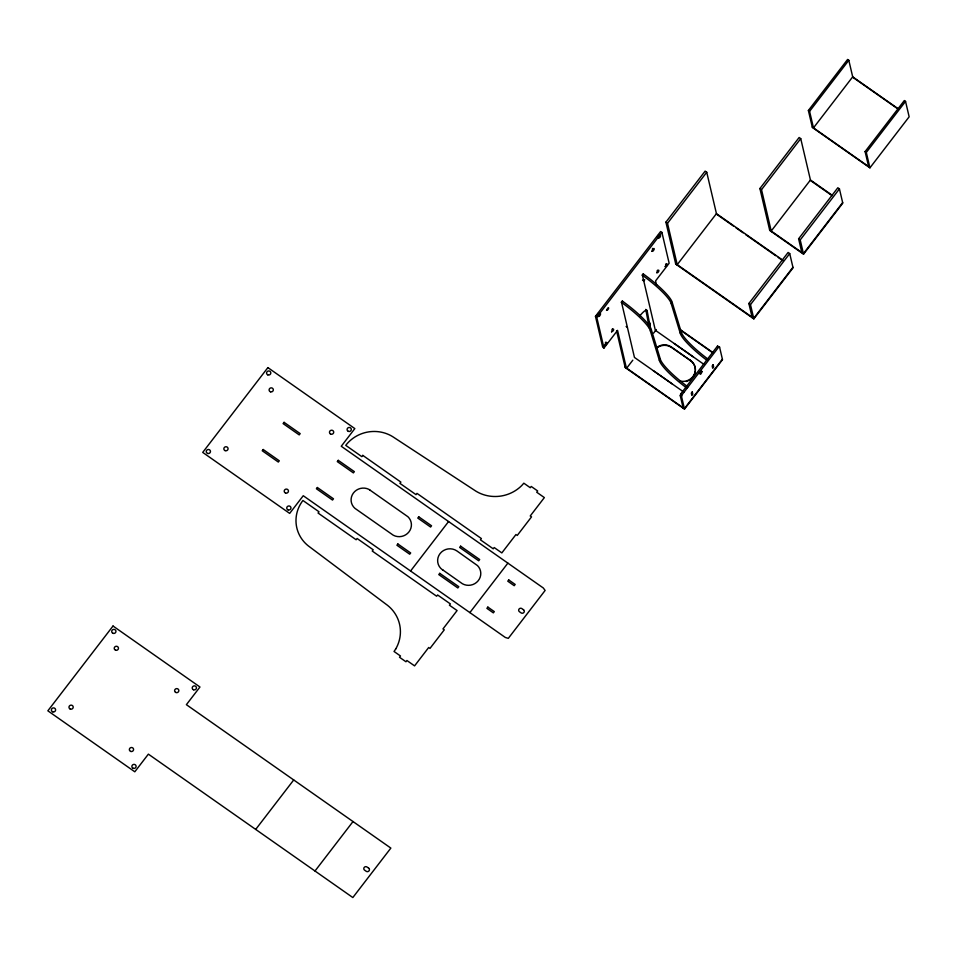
<?xml version="1.0" encoding="UTF-8"?>
<svg xmlns="http://www.w3.org/2000/svg" width="957" height="957" viewBox="0 0 957 957"><rect width="100%" height="100%" fill="white"/><g stroke="black" fill="none" stroke-linecap="round" stroke-linejoin="round"><path stroke-width="1.44" d="M702.067 371.543C699.734 378.159 698.885 370.682 702.067 371.543L700.775 370.634M649.935 325.703L647.123 310.75L645.843 309.841L648.655 324.794L649.935 325.703L649.145 327.737M683.202 408.208L680.26 395.66L680.666 394.009L717.475 346.123L719.568 347.092L722.511 359.653L684.494 409.118L625.196 367.524L616.595 330.883M684.494 409.118L681.551 396.557L681.946 394.918L718.755 347.02L719.568 347.092M700.775 370.838L700.01 372.357M657.375 236.786L658.811 234.656M659.588 234.824L658.823 236.14M597.096 315.176L598.568 313.059M599.19 313.465L598.687 314.351M652.818 248.353L652.315 249.239M612.54 328.741L612.002 329.627M605.829 342.116L605.303 343.013M666.132 263.701L665.57 264.599M657.638 270.149L657.04 271.058M752.226 317.76L748.876 303.489L788.101 252.457L789.716 253.581L793.066 267.852L753.841 318.884L675.75 264.108L665.905 222.156L705.13 171.124L706.733 172.26L716.578 214.212L733.481 226.067M632.816 360.179L626.476 368.421L617.552 330.38L603.975 348.049L602.695 347.14L595.457 316.324L660.629 231.522L661.921 232.431L669.146 263.247L655.569 280.915L656.562 285.15M677.353 265.245L667.519 223.292L706.733 172.26M603.975 348.049L596.749 317.222L661.921 232.431M410.565 571.006L448.582 521.541M622.529 301.192L621.56 302.448L634.455 357.44L684.123 392.274M643.403 274.037L642.434 275.293L655.342 330.285L703.826 364.282M644.743 279.743L643.774 280.999L642.494 280.09M677.221 264.67L716.446 213.638L782.862 260.232M255.698 829.408L293.715 779.955M868.717 166.996L865.104 151.577L904.329 100.545L905.537 101.394L909.15 116.802L869.925 167.846L812.361 127.46L808.378 110.486L847.603 59.454L848.811 60.291L852.699 76.847L898.252 108.799M852.699 76.847L813.474 127.879L809.586 111.335L848.811 60.291M686.959 388.147A36.378 6.866 37.5 0 1 659.313 360.227L650.353 330.883L651.322 329.627A34.787 6.567 37.5 0 0 622.146 300.941M706.888 360.275A36.378 6.866 37.5 0 1 680.2 333.06L671.24 303.716L672.197 302.46A34.787 6.567 37.5 0 0 643.02 273.774M801.822 252.492L798.605 238.795L837.83 187.763L839.433 188.888L842.782 203.159L803.557 254.191L769.751 230.47L759.906 188.529L799.131 137.497L800.734 138.621L810.579 180.574L832.052 195.635M771.354 231.606L761.521 189.653L800.734 138.621M653.631 333.096L656.346 329.555M659.313 360.227L660.282 358.971L651.322 329.627M680.2 333.06L681.157 331.804L672.197 302.46M469.863 612.6L507.88 563.135M771.222 231.032L810.447 180L832.47 195.455M869.925 167.846L866.312 152.426L905.537 101.394M314.997 871.014L353.013 821.549M753.841 318.884L750.491 304.625L789.716 253.581M803.557 254.191L800.219 239.92L839.433 188.888M722.403 359.198L684.387 408.663L625.088 367.057M792.922 267.29L753.709 318.322L675.606 263.546M842.65 202.585L803.425 253.617L769.607 229.907M699.699 372.775L699.077 373.481M852.783 77.266L897.152 108.392M808.378 110.486L809.586 111.335M865.104 151.577L866.312 152.426M812.266 127.03L868.621 166.566M759.906 188.529L761.521 189.653M798.605 238.795L800.219 239.92M735.897 227.766L743.146 232.838M745.563 234.537L775.756 255.71M778.161 257.409L782.993 260.794M665.905 222.156L667.519 223.292M748.876 303.489L750.491 304.625M717.475 346.123L718.755 347.02M680.044 329.483L712.714 352.403M680.152 329.938L712.821 352.858M647.243 311.204L645.7 309.398M648.786 322.33L650.078 323.239M648.882 322.796L650.162 323.705M648.966 323.263L650.258 324.172M626.117 326.457L627.397 327.366M595.457 316.324L596.749 317.222M680.666 394.009L681.946 394.918M680.26 395.66L681.551 396.557M656.765 347.463A12.106 11.58 -13.2 0 1 671.455 347.032L692.031 361.662A12.106 11.58 -13.2 0 1 679.841 380.994M656.873 347.917A12.106 11.58 -13.2 0 1 671.563 347.487L690.452 360.466M647.123 310.75L646.992 310.307A12.106 2.68 -55 0 0 639.922 315.75M693.227 356.853L674.171 343.491M689.423 359.736L692.138 362.117A12.106 11.58 -13.2 0 1 695.44 370.347M672.34 384.02L653.296 370.658M621.177 302.197A34.787 6.567 37.5 0 1 650.353 330.883M687.927 386.891A36.378 6.866 37.5 0 1 660.282 358.971M695.368 371.352A12.106 11.58 -13.2 0 1 689.136 380.36M688.191 380.814A12.106 11.58 -13.2 0 1 686.193 381.496M642.063 275.03A34.787 6.567 37.5 0 1 671.24 303.716M707.857 359.019A36.378 6.866 37.5 0 1 681.157 331.804M604.86 345.202C608.15 344.269 607.169 339.556 604.86 345.202M611.571 331.816C614.861 330.895 613.88 326.181 611.571 331.816M665.223 266.632C668.285 266.07 667.711 260.854 665.223 266.632M606.559 310.355C609.621 309.805 609.059 304.577 606.559 310.355M658.536 238.042C661.383 237.815 661.191 232.156 658.536 238.042M656.885 272.733C659.337 273.08 659.732 266.8 656.885 272.733M598.233 316.444C600.386 317.389 602.168 309.625 598.233 316.444M651.873 251.296C653.954 252.337 655.856 244.454 651.873 251.296M395.755 648.918L394.045 651.478L400.481 656L399.512 657.256L405.959 661.766L406.916 660.509L414.572 665.881L428.688 647.506L429.98 648.415L444.263 629.838L442.971 628.928L457.087 610.566L449.431 605.195L450.4 603.939L437.6 594.967L436.643 596.223L372.237 551.041L373.194 549.785L357.093 538.492L356.136 539.748L318.059 513.036L319.016 511.78L302.914 500.487A34.787 33.292 -13.2 0 0 309.877 547.057L385.886 604.106A36.378 34.799 -13.2 0 1 395.755 648.918M267.888 367.608L202.717 452.398L289.672 513.395L303.249 495.726L505.296 637.446L508.311 638.355L545.119 590.457L543.301 587.981L341.254 446.261L354.832 428.592L267.888 367.608M113.022 626.022L47.85 710.812L134.805 771.797L148.371 754.14L352.834 897.546L390.851 848.093L186.388 704.675L199.965 687.006L113.022 626.022M263.187 449.503L262.23 450.759L278.331 462.052L279.288 460.796L263.187 449.503M284.073 422.336L283.105 423.592L299.206 434.885L300.175 433.629L284.073 422.336M317.365 487.508L316.408 488.764L332.51 500.056L333.467 498.8L317.365 487.508M338.252 460.341L337.283 461.597L353.384 472.89L354.353 471.634L338.252 460.341M362.799 455.388L361.842 456.645L345.74 445.352A34.787 33.292 -13.2 0 1 394.332 437.744L474.062 489.948A36.378 34.799 -13.2 0 0 521.78 485.51L523.826 483.189L530.262 487.711L531.231 486.455L537.667 490.965L536.71 492.221L544.354 497.592L530.238 515.967L531.53 516.864L517.247 535.442L515.955 534.544L501.839 552.907L494.183 547.548L493.226 548.804L480.426 539.82L481.395 538.564L416.989 493.393L416.02 494.649L399.918 483.357L400.875 482.101L362.799 455.388M397.873 543.983L396.916 545.239L409.704 554.211L410.673 552.955L397.873 543.983M418.759 516.816L417.79 518.072L430.59 527.044L431.547 525.788L418.759 516.816M439.742 573.339L438.773 574.595L457.829 587.957L458.786 586.701L439.742 573.339M460.616 546.172L459.659 547.428L478.703 560.79L479.672 559.534L460.616 546.172M487.855 607.097L486.898 608.353L493.334 612.863L494.302 611.607L487.855 607.097M508.741 579.93L507.772 581.186L514.208 585.696L515.177 584.44L508.741 579.93M692.27 391.892L691.301 393.148L691.839 395.42L692.796 394.164L692.27 391.892M713.144 364.725L712.175 365.981L712.714 368.266L713.683 367.01L713.144 364.725M443.091 570.145L442.457 569.81A12.106 11.58 -13.2 0 1 440.041 553.613A12.106 11.58 -13.2 0 1 456.944 550.969L477.507 565.599A12.106 11.58 -13.2 0 1 462.434 583.758L443.091 570.145M370.156 490.223L368.792 489.314A12.106 11.58 -13.2 0 0 354.939 508.346L393.291 535.226A12.106 11.58 -13.2 0 0 407.957 516.768L370.156 490.223M523.491 609.729L521.888 608.604A2.022 1.926 -13.2 0 0 519.065 609.047A2.022 1.926 -13.2 0 0 519.472 611.738L521.075 612.875A2.022 1.926 -13.2 0 0 523.898 612.432A2.022 1.926 -13.2 0 0 523.491 609.729M368.624 868.143L367.01 867.018A2.022 1.926 -13.2 0 0 364.198 867.449A2.022 1.926 -13.2 0 0 364.605 870.152L366.208 871.289A2.022 1.926 -13.2 0 0 369.031 870.846A2.022 1.926 -13.2 0 0 368.624 868.143M133.202 768.304A2.117 2.022 -13.2 0 0 136.085 766.078A2.117 2.022 -13.2 0 0 132.688 764.834A2.117 2.022 -13.2 0 0 133.202 768.304M130.69 751.424A2.117 2.022 -13.2 0 0 133.561 749.199A2.117 2.022 -13.2 0 0 130.164 747.955A2.117 2.022 -13.2 0 0 130.69 751.424M175.598 692.378A2.117 2.022 -13.2 0 0 178.839 690.679A2.117 2.022 -13.2 0 0 175.741 688.861A2.117 2.022 -13.2 0 0 175.598 692.378M193.434 689.746A2.117 2.022 -13.2 0 0 196.436 687.676A2.117 2.022 -13.2 0 0 193.123 686.253A2.117 2.022 -13.2 0 0 193.434 689.746M115.677 650.234A2.117 2.022 -13.2 0 0 118.417 647.841A2.117 2.022 -13.2 0 0 114.948 646.8A2.117 2.022 -13.2 0 0 115.677 650.234M112.842 633.235A2.117 2.022 -13.2 0 0 115.941 631.297A2.117 2.022 -13.2 0 0 112.699 629.718A2.117 2.022 -13.2 0 0 112.842 633.235M70.196 709.029A2.117 2.022 -13.2 0 0 73.199 706.96A2.117 2.022 -13.2 0 0 69.885 705.524A2.117 2.022 -13.2 0 0 70.196 709.029M52.838 711.876A2.117 2.022 -13.2 0 0 55.554 709.46A2.117 2.022 -13.2 0 0 52.061 708.455A2.117 2.022 -13.2 0 0 52.838 711.876M330.476 433.976A2.117 2.022 -13.2 0 0 333.706 432.277A2.117 2.022 -13.2 0 0 330.608 430.459A2.117 2.022 -13.2 0 0 330.476 433.976M348.312 431.332A2.117 2.022 -13.2 0 0 351.303 429.262A2.117 2.022 -13.2 0 0 347.989 427.839A2.117 2.022 -13.2 0 0 348.312 431.332M270.544 391.82A2.117 2.022 -13.2 0 0 273.283 389.427A2.117 2.022 -13.2 0 0 269.814 388.386A2.117 2.022 -13.2 0 0 270.544 391.82M267.709 374.821A2.117 2.022 -13.2 0 0 270.807 372.895A2.117 2.022 -13.2 0 0 267.565 371.304A2.117 2.022 -13.2 0 0 267.709 374.821M288.081 509.89A2.117 2.022 -13.2 0 0 290.952 507.665A2.117 2.022 -13.2 0 0 287.555 506.42A2.117 2.022 -13.2 0 0 288.081 509.89M285.557 493.022A2.117 2.022 -13.2 0 0 288.428 490.785A2.117 2.022 -13.2 0 0 285.03 489.541A2.117 2.022 -13.2 0 0 285.557 493.022M225.062 450.615A2.117 2.022 -13.2 0 0 228.065 448.558A2.117 2.022 -13.2 0 0 224.751 447.122A2.117 2.022 -13.2 0 0 225.062 450.615M207.705 453.462A2.117 2.022 -13.2 0 0 210.42 451.046A2.117 2.022 -13.2 0 0 206.927 450.041A2.117 2.022 -13.2 0 0 207.705 453.462"/></g></svg>
